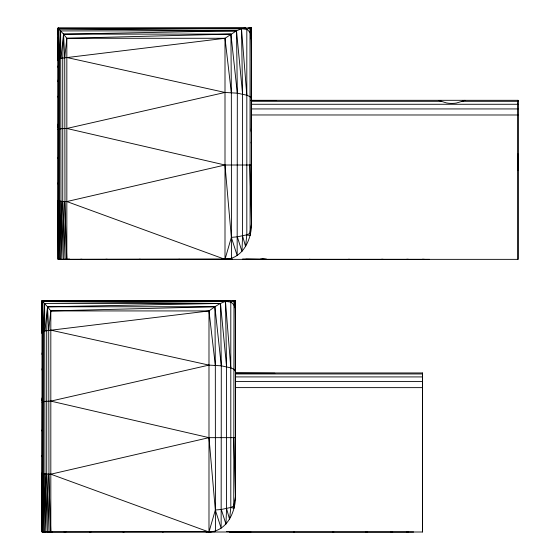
<?xml version="1.0" encoding="UTF-8"?>
<svg xmlns="http://www.w3.org/2000/svg" width="560" height="560" viewBox="0 0 560 560"><rect width="100%" height="100%" fill="white"/><g stroke="black" fill="none" stroke-linecap="round" stroke-linejoin="round"><path stroke-width="0.84" d="M42.294 306.327L41.986 300.643L42.686 301.518L42.63 532L42.049 473.256L42.154 532L41.986 473.13L44.961 473.928L50.82 474.194L208.985 532C226.73 531.426 235.627 512.085 235.487 496.454L235.487 300.643L41.986 300.685L41.986 532L422.471 532L422.443 372.953L235.487 372.953M58.002 37.744L58.541 37.744L58.002 28L58.702 28.868L58.646 259.357L58.065 200.613L58.177 259.357L58.002 200.487L60.977 201.285L66.836 201.551L225.001 259.357C242.746 258.783 251.643 239.442 251.51 223.811L251.51 28L58.002 28.035L58.002 259.357L518.014 259.357L518 100.31L250.726 100.31M58.002 219.772L58.184 28.308L245.616 28L249.788 32.074L251.51 35.791M235.48 303.254L235.487 300.643L235.487 496.454L233.765 506.114L234.094 508.263L230.797 507.465L221.298 509.481L215.327 510.02L208.985 532L208.985 310.933C215.222 306.509 221.739 301.469 229.6 300.643L233.765 304.717L235.487 308.434M235.298 370.685L235.298 307.601L233.996 300.643L230.797 302.092L225.477 301.364L42.161 300.958L41.986 333.284L42.686 301.518L225.477 301.364L230.797 367.843L233.765 369.194L235.487 371.448M251.51 98.805L251.51 28L251.167 130.585M58.184 28.308L58.002 60.641L58.709 28.875L58.184 28.308L241.493 28.721L246.813 29.442L250.012 28L251.51 36.442M235.48 311.773L235.487 310.086M251.51 59.983L251.51 37.443M43.421 532L42.56 473.508L44.499 532L43.547 473.739L43.547 331.506L42.686 301.518L220.5 303.443L221.298 365.827L221.137 528.192L215.327 510.02L208.985 437.654L50.82 401.114L44.961 401.38L41.986 402.178M245.616 28L241.493 28.721L236.516 30.8L237.321 93.184L237.16 255.549L231.343 237.377L225.001 165.011L66.836 128.464L60.977 128.737L58.002 129.535M413.616 532L229.481 532M422.45 532L422.464 372.953M429.632 259.357L245.497 259.357M517.993 259.357L518 100.31L517.979 101.318L462 101.325L456.435 103.033A12.236 4.921 0 0 1 446.299 102.893L438.641 100.436M251.153 30.576L251.209 28L248.192 28M251.51 36.764L251.209 28L251.398 60.207L251.51 55.461M251.167 39.165L251.51 28M221.298 509.481L225.946 524.111L226.562 508.613L226.562 366.695L220.5 303.443L44.639 303.562L47.509 306.796L46.711 330.512L46.711 474.075L47.369 532L44.961 473.928L44.639 303.562L42.686 301.518M59.437 259.357L58.576 200.865L60.515 259.357L59.57 201.089L59.57 58.863L58.709 28.875L236.516 30.8L225.001 38.283L225.001 259.357L231.343 237.377L237.321 236.831L241.962 251.461L242.578 235.963L242.578 94.052L236.516 30.8L60.655 30.919L63.532 34.153L62.734 57.869L62.734 201.432L63.385 259.357L60.977 201.285L60.655 30.919L58.709 28.875L241.493 28.721L246.813 95.2L249.788 96.551L251.314 98.035M229.6 300.643L42.161 300.958L42.049 332.906L43.547 331.506L44.639 303.562M58.065 60.263L59.57 58.863L60.655 30.919M251.398 60.207L251.51 57.61M233.996 300.643L233.765 506.114L230.797 507.465L229.565 519.246L226.562 508.613M250.012 28L250.117 235.62L246.813 234.822L237.321 236.831M41.986 492.422L42.238 397.789L41.986 400.54M58.002 215.635L58.485 212.583M41.986 488.285L42.084 486.731M58.002 203.469L58.485 200.676M41.986 476.112L42.084 474.698M58.1 127.323L58.261 125.146L58.002 127.89M58.002 183.974L58.611 181.23M41.986 456.617L42.084 455.42M246.813 29.442L246.813 234.822L245.588 246.603L242.578 235.963M59.57 58.863L60.977 58.296L63.532 34.153L236.516 30.8M58.002 158.284L58.611 156.198M43.547 331.506L44.961 330.939L47.509 306.796L220.5 303.443M41.986 430.927L42.084 430.017M251.167 131.887L251.398 128.016M62.734 201.432L65.072 259.357L64.722 57.596L66.836 38.283L63.532 34.153L230.916 34.083L237.321 93.184L246.813 95.2M46.711 474.075L49.049 532L48.706 330.246L50.82 310.933L47.509 306.796L214.9 306.726L221.298 365.827L230.797 367.843M42.945 300.643L42.847 301.238L42.238 300.643L42.287 302.267M58.002 81.669L58.576 78.295M41.986 354.312L42.273 352.625M251.51 54.229L251.314 34.958L251.51 223.811L249.788 233.464L246.813 234.822M58.002 125.146L58.604 122.675M58.1 218.176L58.485 216.622M58.625 64.428L58.002 66.885L58.59 68.453M234.633 300.643L232.176 300.643M222.047 259.357L224.035 259.021M206.024 532L211.358 531.706M60.977 58.296L225.001 38.283L231.343 92.645L231.483 258.307M44.961 330.939L208.985 310.933L215.327 365.288L215.46 530.957M462 101.325L464.919 100.31M66.836 201.551L225.001 165.011L251.51 165.011M50.82 474.194L208.985 437.654L235.487 437.654M66.836 128.464L225.001 92.456L237.321 93.184M50.82 401.114L208.985 365.106L221.298 365.827M178.612 259.357L179.368 259.224M162.596 532L163.352 531.874M64.722 201.523L66.836 259.357L69.433 259M48.706 474.166L50.82 532L52.549 531.762M235.193 300.643L234.367 300.643M139.006 259.357L140.217 259.224M122.99 532L124.194 531.874M105.525 259.357L107.114 259.224M89.502 532L91.098 531.874M80.115 259.357L81.998 259.224M64.092 532L65.982 531.874M64.253 259.357L66.318 259.224M48.23 532L50.302 531.874M58.856 259.357L229.068 259.007M42.84 532L214.907 531.734M232.589 259.014L222.299 259.224M66.836 259.357L66.836 38.283L230.916 34.083L231.343 92.645M50.82 532L50.82 310.933L214.9 306.726L215.327 365.288M66.836 38.283L225.001 38.283M251.566 101.318L441.658 101.318M251.594 104.272L518.007 104.272M251.594 108.934L518.007 108.941M251.594 114.968L518.007 114.996M41.986 310.387L42.518 310.387M50.82 310.933L208.985 310.933M235.571 373.961L422.464 373.968M235.571 376.915L422.464 376.922M235.571 381.584L422.464 381.584M235.571 387.611L422.464 387.639M251.58 100.394L276.017 100.52M235.557 373.037L274.834 373.24M245.882 259.231L266.777 259.357L262.29 258.986M229.859 531.874L250.761 532L247.961 531.727M422.506 259.224L424.571 259.357M406.483 531.874L408.555 532M260.764 258.979L266.777 259.357L242.599 258.993M246.463 531.727L250.761 532L226.583 531.636M406.826 259.224L408.709 259.357M390.803 531.874L392.693 532M381.703 259.224L383.299 259.357M365.687 531.874L367.283 532M348.607 259.224L349.818 259.357M332.591 531.874L333.795 532M309.456 259.224L310.205 259.357M293.433 531.874L294.189 532M66.836 57.505L225.001 92.456M50.82 330.155L208.985 365.106M58.002 96.229L58.548 98.784M41.986 368.872L42.35 370.573M251.125 142.142L251.51 144.438M235.487 309.085L235.298 307.601L235.487 326.872M63.532 34.153L64.722 57.596M47.509 306.796L48.706 330.246M59.57 201.089L61.845 259.357L60.977 201.285M43.547 473.739L45.822 532L44.961 473.928M249.788 165.011L251.51 223.811M233.765 437.654L235.487 496.454M58.261 28L58.513 36.932M241.493 28.721L242.578 94.052M225.477 301.364L226.562 366.695M517.993 170.303L517.986 154M230.797 302.092L230.797 507.465"/></g></svg>
